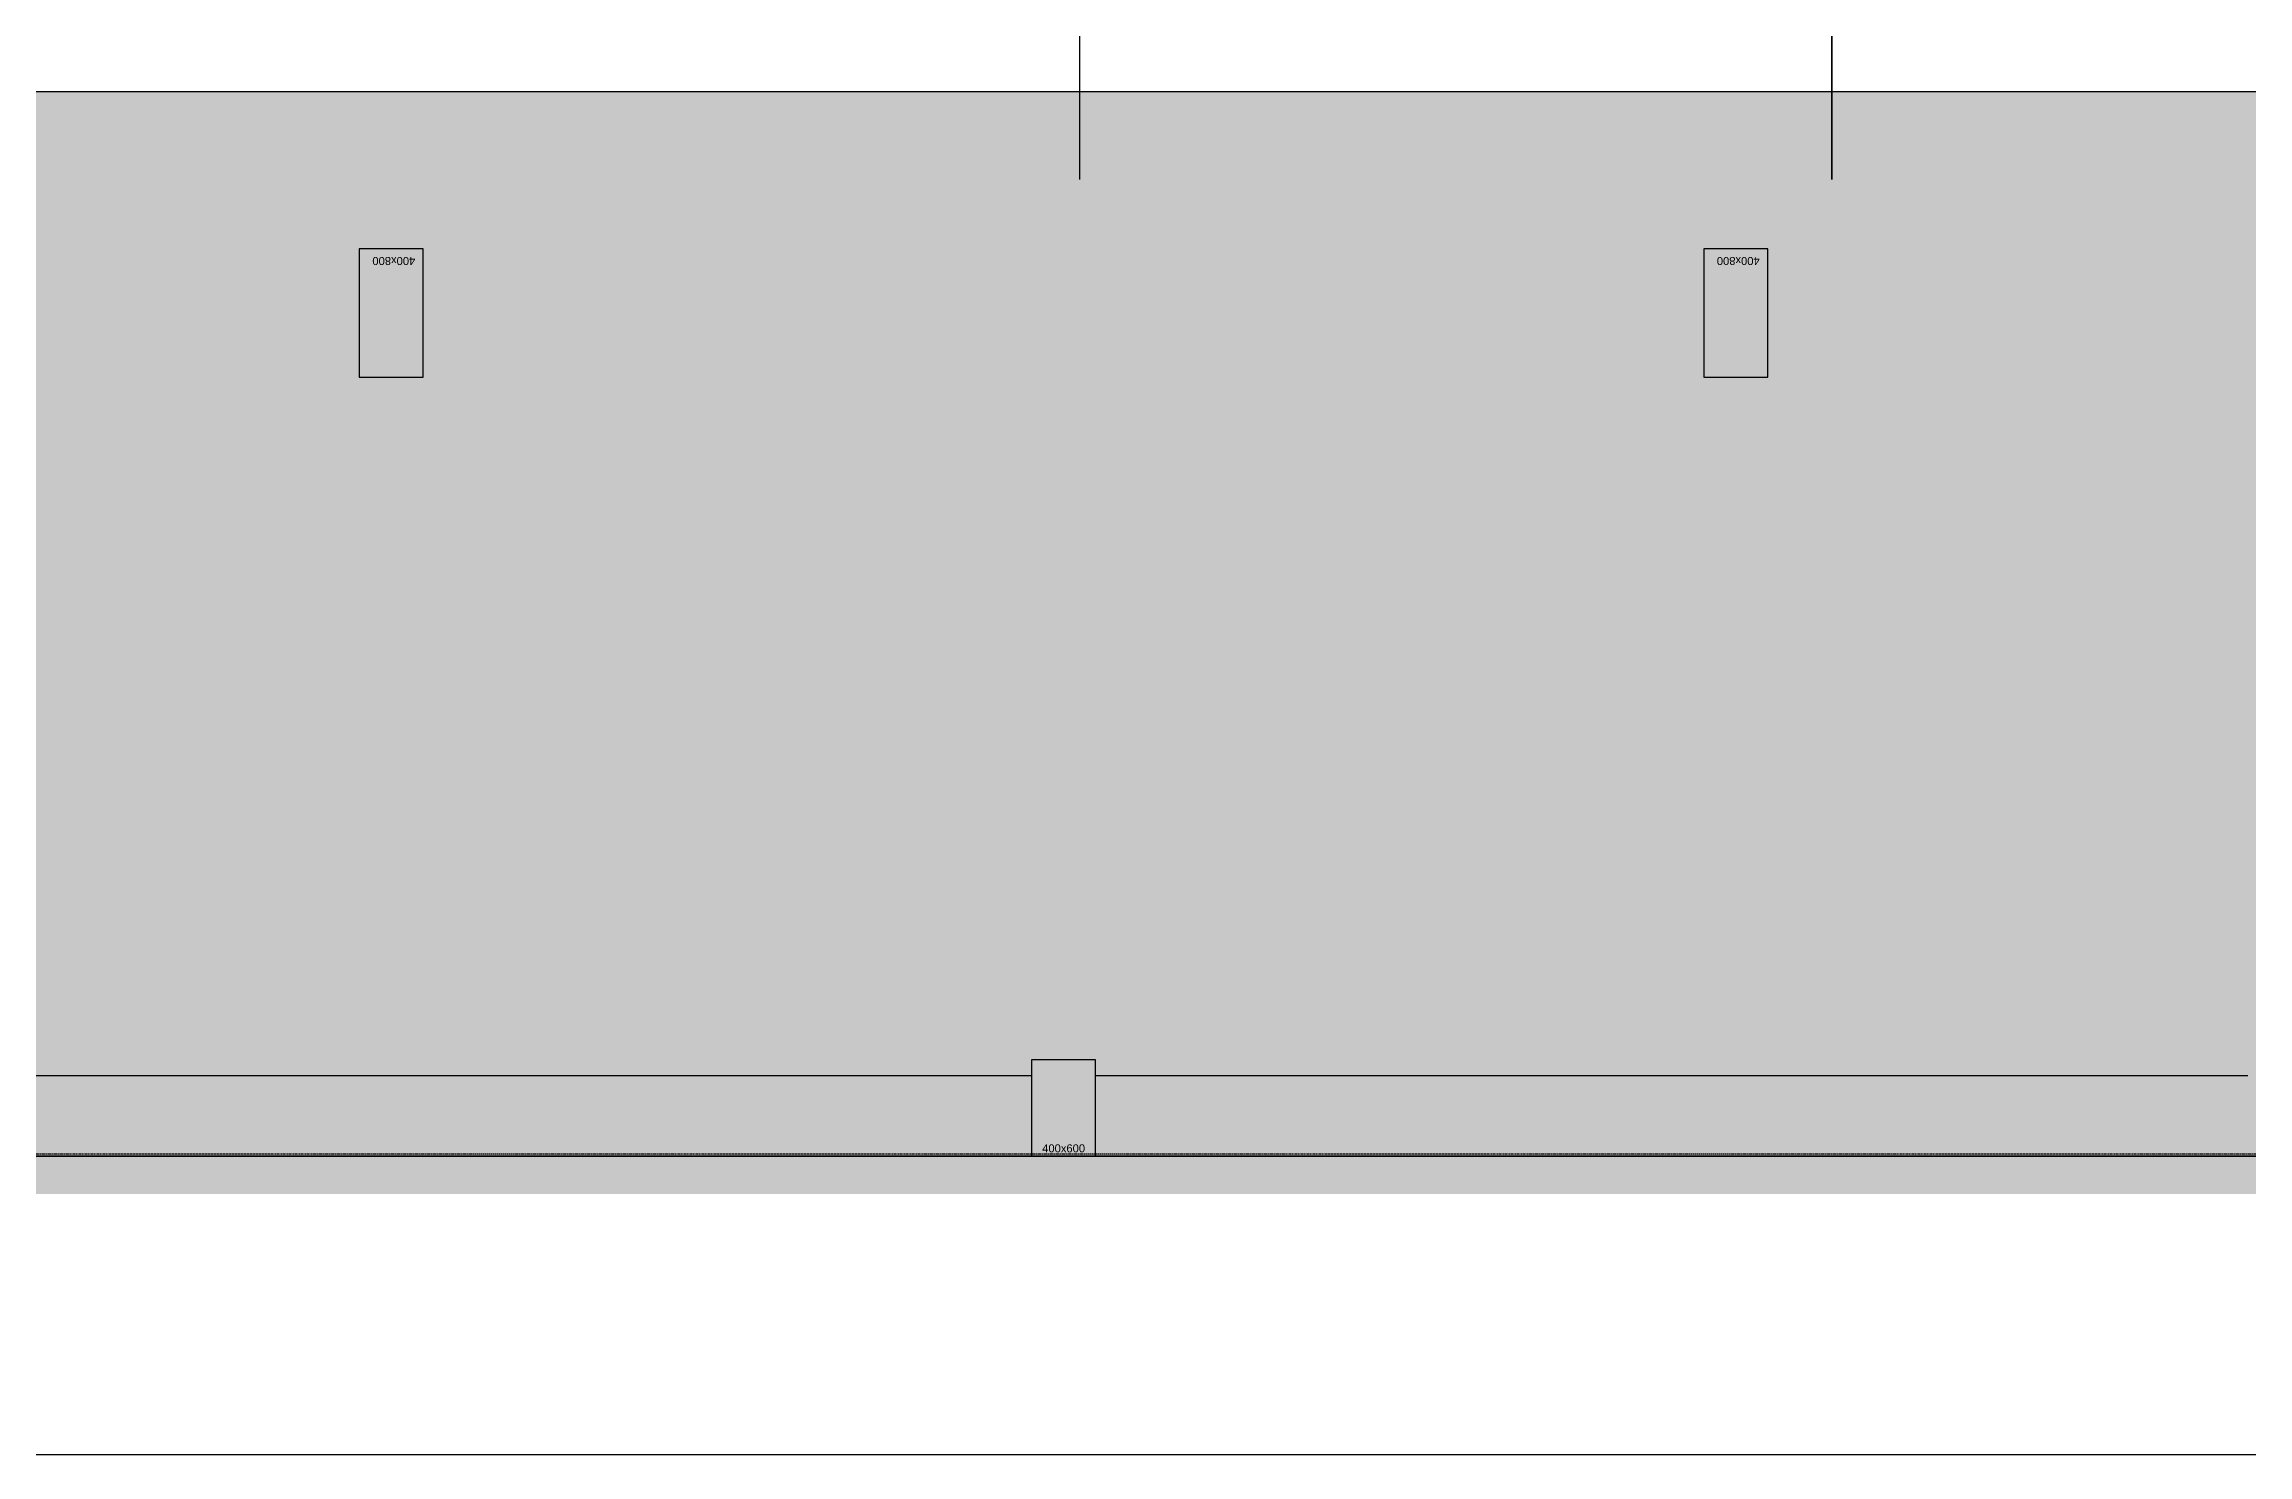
# Model space of a CAD drawing. Header units: millimetres. Extents: x 43843 to 1069877, y 60576 to 148433.
# Drawn here: x 340162 to 353931, y 75030 to 83841 of the extents above; entities that cross this region are included whole.
import ezdxf

# ---------------------------------------------------------------- set-up
doc = ezdxf.new("R2010")
doc.units = ezdxf.units.MM
doc.linetypes.add('HID', pattern=[2.5, 1.5, -1])
doc.linetypes.add('HIDDEN', pattern=[0.375, 0.25, -0.125])
for name, color, linetype in [('8', 8, 'Continuous'), ('NX_BAR(D)', 7, 'Continuous'), ('S-FND_OUTLINE_지하주차장 기초', 4, 'HID'), ('S-HAT', 252, 'Continuous'), ('XR-지하주차장$0$A-CON', 2, 'Continuous'), ('XR-지하주차장$0$AA-COL', 2, 'Continuous'), ('기초', 7, 'Continuous')]:
    doc.layers.add(name, color=color, linetype=linetype)
doc.layers.add('DEFPOINT', color=142, linetype='Continuous', plot=False)
doc.styles.add('XR-지하주차장$0$Standard', font='arial.ttf')

# ---------------------------------------------------------------- blocks, each defined once
blk = doc.blocks.new('zw$D357')
at = {"layer": 'S-HAT'}
h = blk.add_hatch(dxfattribs=at)
h.set_pattern_fill('GRASS', color=256, scale=20)
h.set_pattern_definition([(90, (-331308.68, 2741039.9), (-359.21, 359.21), [95.25, -623.17]), (45, (-331308.7, 2741039.9), (-359.210245, 359.210245), [95.25, -412.75]), (135, (-331308.7, 2741039.9), (-359.210245, -359.210245), [95.25, -412.75])])
h.paths.add_polyline_path([(-65008, -55192), (-61014, -48545), (-9370, -48545), (-5377, -55192)])
blk.add_lwpolyline([(-70457, 878), (0, 878), (0, -57059), (-70457, -57059)], close=True)
at = {"layer": 'S-FND_OUTLINE_지하주차장 기초'}
blk.add_lwpolyline([(-9370, -48545), (-61014, -48545), (-65008, -55192), (-5377, -55192)], close=True, dxfattribs=at)
at = {"layer": 'XR-지하주차장$0$A-CON'}
for p, q in [((-44610, -54692), (-53810, -54692)), ((-37010, -54692), (-44210, -54692)), ((-70457, -55192), (0, -55192))]:
    blk.add_line(p, q, dxfattribs=at)
at = {"layer": 'XR-지하주차장$0$AA-COL'}
for points in [[(-48410, -49527), (-48810, -49527), (-48810, -50327), (-48410, -50327)], [(-40010, -49527), (-40410, -49527), (-40410, -50327), (-40010, -50327)], [(-44610, -55192), (-44210, -55192), (-44210, -54592), (-44610, -54592)]]:
    blk.add_lwpolyline(points, close=True, dxfattribs=at)
at = {"layer": '기초', "color": 6, "linetype": 'HID', "ltscale": 3, "const_width": 500}
blk.add_lwpolyline([(-56498, -55179), (-56498, -13109), (-51183, -13099), (-51183, -15035), (-51183, -15035), (-51183, -15047), (-37285, -15025), (-37298, -6685), (-14910, -6684), (-14910, -24464), (-14910, -24464), (-14910, -24477), (-13109, -24477), (-13109, -55179)], close=True, dxfattribs=at)
at = {"layer": 'Defpoints', "style": 'XR-지하주차장$0$Standard'}
for p in [(-48460, -49577), (-40060, -49577)]:
    blk.add_text('400x800', height=50, rotation=180, dxfattribs=at).set_placement(p)
blk.add_text('400x600', height=50, dxfattribs=at).set_placement((-44543, -55169))

msp = doc.modelspace()

# ---------------------------------------------------------------- linework, layer by layer
at = {"layer": 'DEFPOINT', "linetype": 'HID', "ltscale": 3}
msp.add_lwpolyline([(334442.819, 76909.036), (334443.35, 118979.042), (339757.648, 118989.867), (339757.648, 117053.765), (339757.667, 117053.765), (339757.667, 117041.75), (353656.144, 117063.419), (353643.142, 125403.046), (376031.367, 125404.471), (376031.367, 107624.036), (376031.386, 107624.036), (376031.386, 107612.02), (377831.81, 107611.98), (377832.09, 76909.036)], close=True, dxfattribs=at)
at = {"layer": 'DEFPOINT', "linetype": 'HIDDEN', "lineweight": -3}
msp.add_lwpolyline([(381570.711, 83543.613), (329926.848, 83543.626), (325933.075, 76896.872), (385564.476, 76896.872)], close=True, dxfattribs=at)
at = {"layer": 'NX_BAR(D)', "color": 2, "const_width": 10}
for points in [[(346632.09, 82993.621), (346632.09, 90263.704), (346602.09, 90293.704), (346602.09, 90993.704)], [(351332.09, 82993.62), (351332.09, 90263.711), (351302.09, 90293.711), (351302.09, 90993.711)]]:
    msp.add_lwpolyline(points, dxfattribs=at)

# ---------------------------------------------------------------- block references
at = {"layer": '8'}
msp.add_blockref('zw$D357', (390941.011, 132088.525), dxfattribs=at)

doc.saveas('drawing.dxf')
